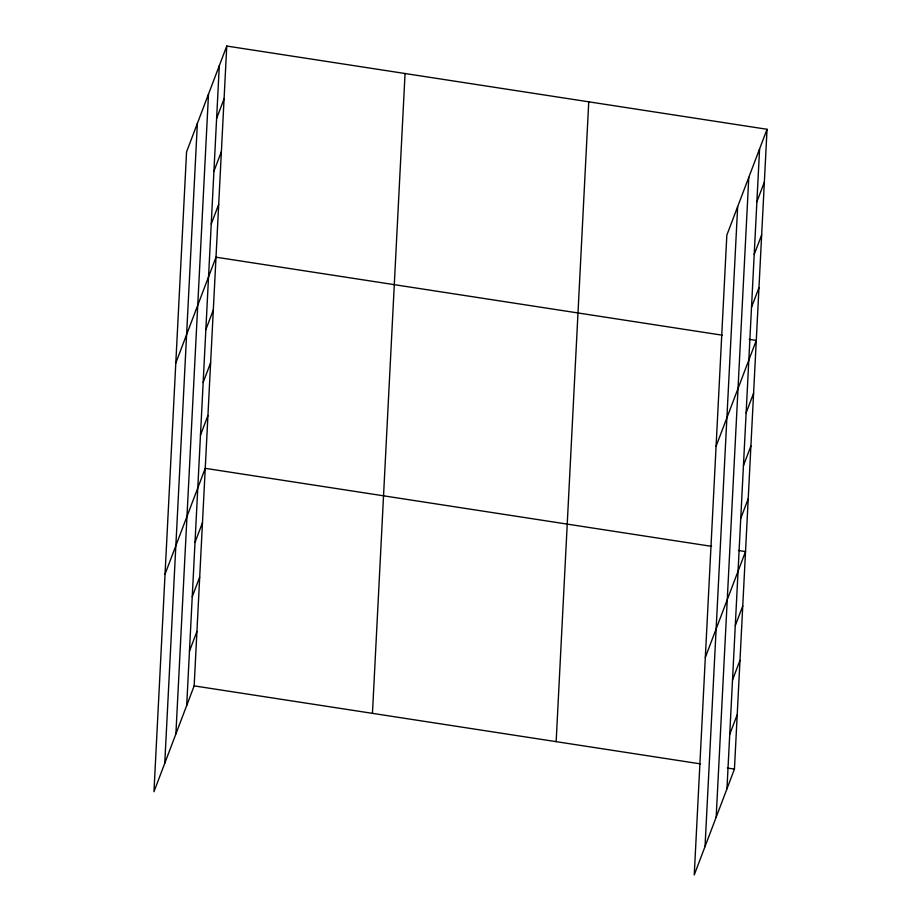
<?xml version="1.0" encoding="UTF-8"?>
<svg xmlns="http://www.w3.org/2000/svg" width="921" height="921" viewBox="0 0 921 921"><rect width="100%" height="100%" fill="white"/><g stroke="black" fill="none" stroke-linecap="round" stroke-linejoin="round"><path stroke-width="1.38" d="M164.755 763.267L197.37 123.437M175.888 733.968L208.503 94.138M186.698 705.521L219.302 65.69M226.762 46.05L186.56 151.884L153.957 791.715L194.158 685.88L226.762 46.05L767.043 129.285L734.44 769.116L694.238 874.95L726.842 235.12L767.043 129.285M372.452 713.349L405.056 73.519M556.146 741.647L588.749 101.817M705.037 846.503L737.652 206.684M716.17 817.203L748.785 177.373M726.968 788.756L759.583 148.937M216.619 118.475L224.079 98.835M213.925 171.26L221.385 151.62M211.231 224.045L218.691 204.404M175.807 363.024L216.009 257.189L722.329 335.198M205.855 329.626L213.315 309.974M203.161 382.411L210.621 362.77M200.467 435.196L207.939 415.555M165.043 574.174L205.245 468.34L711.565 546.349M195.01 542.365L202.47 522.725M192.236 596.75L199.696 577.11M189.461 651.135L196.921 631.495M756.901 201.722L764.361 182.07M754.207 254.507L761.667 234.867M751.513 307.292L758.973 287.651M716.078 446.271L756.291 340.436L749.21 339.342M746.137 412.861L753.597 393.221M743.443 465.646L750.903 446.006M740.749 518.431L748.209 498.791M705.325 657.41L745.526 551.575L738.446 550.482M735.292 625.601L742.752 605.96M732.517 679.986L739.977 660.345M729.743 734.371L737.203 714.731M194.158 685.88L700.478 763.889M727.36 768.033L734.44 769.116"/></g></svg>
